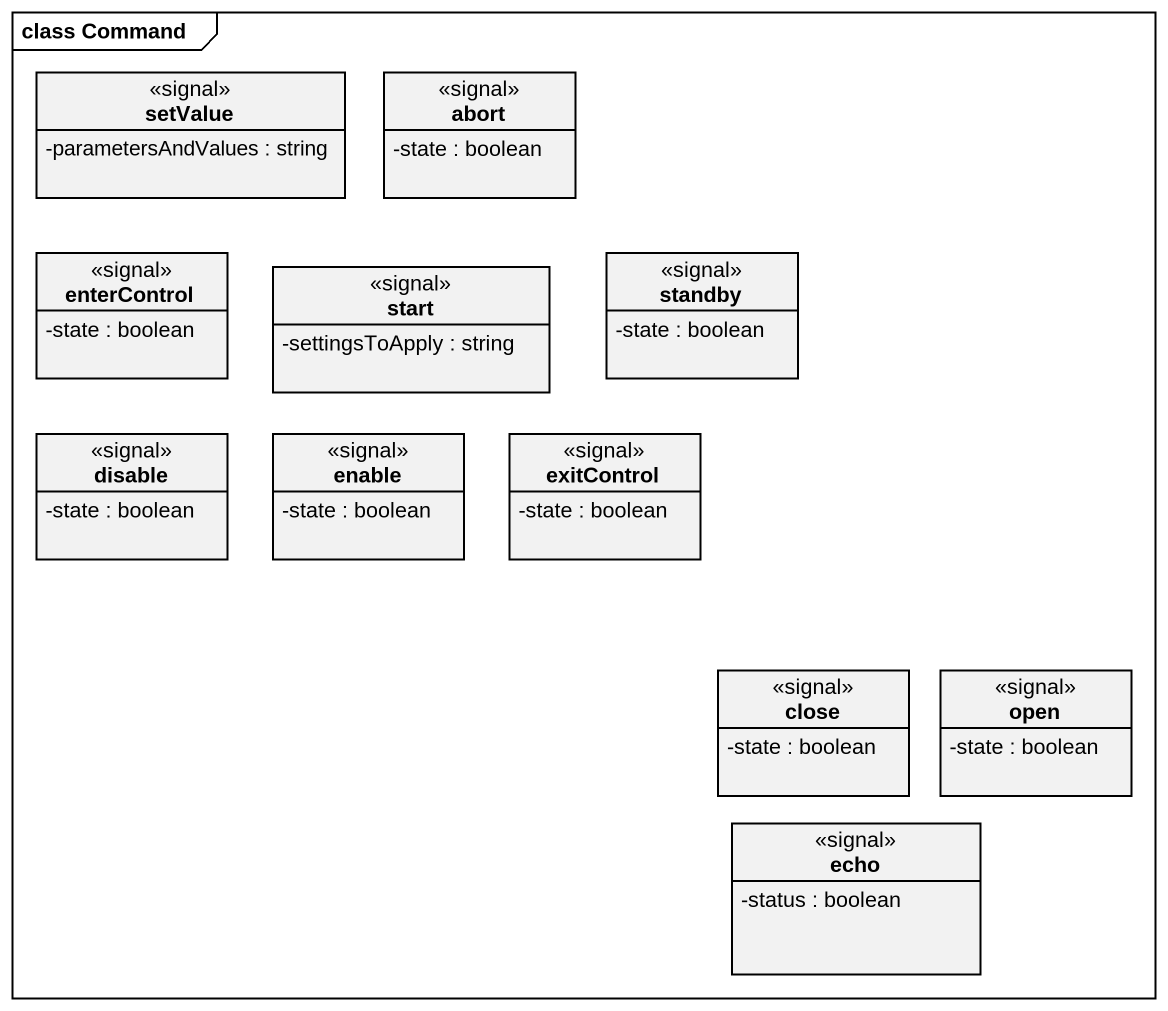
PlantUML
@startuml
mainframe class Command
hide circle
hide empty members
skinparam classAttributeIconSize 0
class setValue <<signal>> {
  -parametersAndValues : string
}
class abort <<signal>> {
  -state : boolean
}
class enterControl <<signal>> {
  -state : boolean
}
class "start" as start_ <<signal>> {
  -settingsToApply : string
}
class standby <<signal>> {
  -state : boolean
}
class disable <<signal>> {
  -state : boolean
}
class enable <<signal>> {
  -state : boolean
}
class exitControl <<signal>> {
  -state : boolean
}
class close <<signal>> {
  -state : boolean
}
class open <<signal>> {
  -state : boolean
}
class echo <<signal>> {
  -status : boolean
}
@enduml
